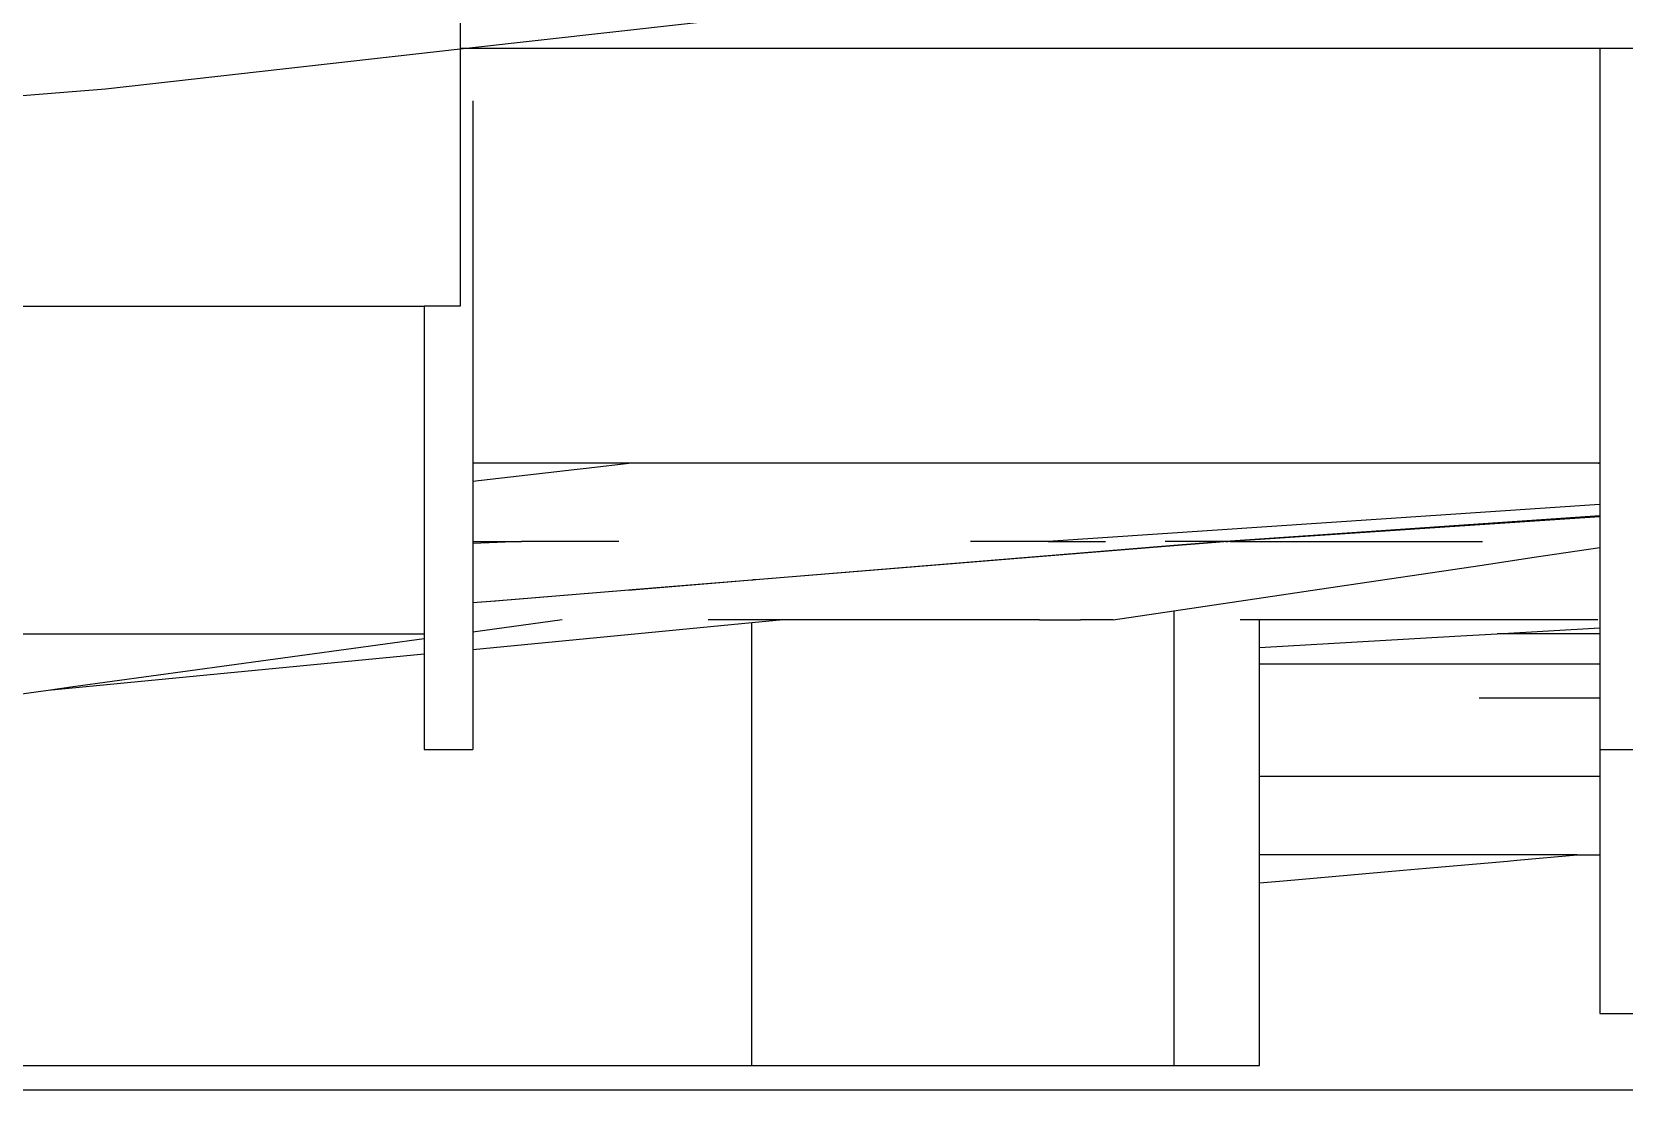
# Model space of a CAD drawing. Extents: x -101 to 101, y -14 to 18.
# Drawn here: x 3.28 to 23.59, y -7.52 to 5.98 of the extents above; entities that cross this region are included whole.
import ezdxf

# ---------------------------------------------------------------- set-up
doc = ezdxf.new("R2010")
doc.units = 0
doc.layers.get('0').update_dxf_attribs({"linetype": 'CONTINUOUS'})
doc.layers.add('SECTIONCUTEDGES', color=7, linetype='CONTINUOUS')

msp = doc.modelspace()

# ---------------------------------------------------------------- linework, layer by layer
for p, q in [((23.284, 5.771), (23.284, 0.478)), ((8.904, 5.098), (8.904, 4.953)), ((8.904, 4.953), (8.904, 4.749)), ((8.904, 4.749), (8.904, 4.479)), ((8.904, 4.479), (8.904, 4.08)), ((8.904, 4.08), (8.904, 3.646)), ((8.904, 3.646), (8.904, 3.566)), ((8.904, 3.566), (8.904, 3.479)), ((8.904, 3.479), (8.904, 3.379)), ((8.904, 3.379), (8.904, 3.269)), ((8.904, 3.269), (8.904, 3.22)), ((8.904, 3.22), (8.904, 3.006)), ((8.904, 3.006), (8.904, 2.914)), ((8.904, 2.914), (8.904, 0.478)), ((8.284, 2.479), (8.284, -1.699)), ((10.354, 0.478), (8.904, 0.478)), ((8.904, 0.478), (8.904, 0.318)), ((10.353, 0.411), (10.2, 0.393)), ((10.935, 0.478), (10.353, 0.411)), ((10.356, 0.478), (10.354, 0.478)), ((10.935, 0.478), (10.356, 0.478)), ((12.65, 0.478), (10.935, 0.478)), ((12.651, 0.478), (12.65, 0.478)), ((14.778, 0.478), (12.651, 0.478)), ((21.909, 0.478), (14.778, 0.478)), ((23.267, 0.478), (21.909, 0.478)), ((23.267, 0.478), (23.27, 0.478)), ((23.284, 0.478), (23.27, 0.478)), ((23.284, 0.478), (23.284, 0.331)), ((10.2, 0.393), (8.904, 0.243)), ((8.904, 0.318), (8.904, 0.298)), ((8.904, 0.298), (8.904, 0.243)), ((8.904, 0.243), (8.904, 0.028)), ((23.284, 0.331), (23.284, 0.233)), ((23.284, 0.233), (23.284, 0.207)), ((23.284, 0.207), (23.284, 0.147)), ((8.904, 0.028), (8.904, -0.24)), ((23.284, 0.147), (23.284, 0.117)), ((23.284, 0.117), (23.284, 0.074)), ((23.284, 0.074), (23.284, -0.02)), ((23.284, -0.052), (16.246, -0.521)), ((23.284, -0.195), (18.506, -0.521)), ((23.284, -0.196), (18.536, -0.521)), ((23.284, -0.02), (23.284, -0.052)), ((23.284, -0.052), (23.284, -0.056)), ((23.284, -0.056), (23.284, -0.063)), ((23.284, -0.063), (23.284, -0.095)), ((23.284, -0.095), (23.284, -0.128)), ((23.284, -0.128), (23.284, -0.169)), ((23.284, -0.169), (23.284, -0.182)), ((23.284, -0.182), (23.284, -0.185)), ((23.284, -0.185), (23.284, -0.195)), ((23.284, -0.195), (23.284, -0.196)), ((23.284, -0.196), (23.284, -0.205)), ((8.904, -0.24), (8.904, -0.378)), ((8.904, -0.378), (8.904, -0.45)), ((23.284, -0.205), (18.536, -0.521)), ((23.284, -0.207), (18.566, -0.521)), ((23.284, -0.205), (23.284, -0.207)), ((23.284, -0.207), (23.284, -0.394)), ((23.284, -0.394), (23.284, -0.398)), ((23.284, -0.398), (23.284, -0.521)), ((8.904, -0.45), (8.904, -0.474)), ((8.904, -0.474), (8.904, -0.499)), ((8.904, -0.499), (8.904, -0.501)), ((8.904, -0.501), (8.904, -0.513)), ((8.904, -0.513), (8.904, -0.521)), ((9.526, -0.521), (8.904, -0.546)), ((8.904, -0.521), (9.526, -0.521)), ((8.904, -0.521), (8.904, -0.546)), ((8.904, -0.546), (8.904, -0.592)), ((8.904, -0.592), (8.904, -0.695)), ((10.766, -0.521), (9.526, -0.521)), ((17.847, -0.577), (12.51, -1.012)), ((17.847, -0.575), (12.515, -1.01)), ((16.246, -0.521), (15.256, -0.521)), ((16.246, -0.521), (16.976, -0.521)), ((18.456, -0.521), (17.736, -0.521)), ((18.226, -0.544), (17.847, -0.575)), ((18.227, -0.546), (17.847, -0.577)), ((17.847, -0.575), (17.847, -0.577)), ((18.485, -0.523), (18.226, -0.544)), ((18.227, -0.546), (18.226, -0.544)), ((18.485, -0.525), (18.227, -0.546)), ((18.506, -0.521), (18.456, -0.521)), ((18.506, -0.521), (18.485, -0.523)), ((18.536, -0.521), (18.485, -0.525)), ((18.485, -0.523), (18.485, -0.525)), ((18.506, -0.521), (18.536, -0.521)), ((18.566, -0.521), (18.536, -0.521)), ((18.566, -0.521), (18.646, -0.521)), ((18.646, -0.521), (19.456, -0.521)), ((19.456, -0.521), (21.786, -0.521)), ((22.417, -0.727), (23.284, -0.599)), ((23.284, -0.521), (23.284, -0.556)), ((23.284, -0.556), (23.284, -0.599)), ((23.284, -0.599), (23.284, -0.963)), ((8.904, -0.695), (8.904, -0.799)), ((8.904, -0.799), (8.904, -0.887)), ((21.782, -0.822), (22.417, -0.727)), ((8.904, -0.887), (8.904, -0.966)), ((8.904, -0.966), (8.904, -1.039)), ((12.464, -1.015), (10.936, -1.139)), ((12.482, -1.013), (12.464, -1.015)), ((12.464, -1.016), (12.464, -1.015)), ((12.478, -1.015), (12.464, -1.016)), ((12.51, -1.012), (12.478, -1.015)), ((12.478, -1.015), (12.482, -1.013)), ((12.515, -1.01), (12.482, -1.013)), ((12.515, -1.01), (12.51, -1.012)), ((19.822, -1.113), (21.782, -0.822)), ((23.284, -0.963), (23.284, -1.018)), ((8.904, -1.039), (8.904, -1.228)), ((10.844, -1.147), (9.186, -1.282)), ((10.846, -1.148), (9.19, -1.283)), ((10.936, -1.139), (10.844, -1.147)), ((10.844, -1.147), (10.846, -1.148)), ((10.932, -1.141), (10.846, -1.148)), ((12.464, -1.016), (10.932, -1.141)), ((10.936, -1.139), (10.932, -1.141)), ((17.847, -1.406), (19.822, -1.113)), ((23.284, -1.018), (23.284, -1.183)), ((23.284, -1.183), (23.284, -1.296)), ((8.904, -1.228), (8.904, -1.275)), ((8.904, -1.275), (8.904, -1.291)), ((9.186, -1.282), (8.904, -1.305)), ((9.19, -1.283), (8.904, -1.306)), ((8.904, -1.291), (8.904, -1.305)), ((8.904, -1.305), (8.904, -1.306)), ((8.904, -1.306), (8.904, -1.306)), ((8.904, -1.306), (8.904, -1.521)), ((9.186, -1.282), (9.19, -1.283)), ((17.076, -1.521), (17.847, -1.406)), ((17.847, -1.406), (17.847, -7.205)), ((23.284, -1.296), (23.284, -1.51)), ((10.046, -1.521), (8.904, -1.678)), ((8.904, -1.521), (8.904, -1.678)), ((12.464, -1.56), (8.904, -1.902)), ((12.866, -1.521), (11.906, -1.521)), ((12.866, -1.521), (12.464, -1.56)), ((12.464, -7.205), (12.464, -1.56)), ((16.136, -1.521), (12.866, -1.521)), ((16.136, -1.521), (16.656, -1.521)), ((17.076, -1.521), (16.656, -1.521)), ((18.939, -1.521), (18.693, -1.521)), ((19.936, -1.521), (18.939, -1.521)), ((18.942, -1.798), (18.942, -1.523)), ((21.806, -1.521), (19.936, -1.521)), ((22.536, -1.521), (21.806, -1.521)), ((21.974, -1.7), (23.284, -1.624)), ((23.256, -1.521), (22.536, -1.521)), ((23.284, -1.51), (23.284, -1.521)), ((23.284, -1.521), (23.284, -1.562)), ((23.284, -1.562), (23.284, -1.624)), ((23.284, -1.624), (23.284, -1.7)), ((2.89, -1.699), (5.585, -1.699)), ((8.284, -1.763), (3.806, -2.378)), ((5.585, -1.699), (5.642, -1.699)), ((5.642, -1.699), (8.284, -1.699)), ((8.284, -1.699), (8.284, -1.763)), ((8.284, -1.763), (8.284, -1.904)), ((8.904, -1.678), (8.904, -1.839)), ((18.942, -1.874), (21.435, -1.731)), ((18.942, -1.828), (18.942, -1.798)), ((21.435, -1.731), (21.974, -1.7)), ((23.284, -1.7), (21.974, -1.7)), ((23.284, -1.7), (23.284, -2.086)), ((8.284, -1.961), (3.487, -2.422)), ((8.284, -1.904), (8.284, -1.961)), ((8.284, -1.961), (8.284, -3.175)), ((8.904, -1.839), (8.904, -1.902)), ((8.904, -1.902), (8.904, -3.175)), ((18.942, -1.874), (18.942, -1.828)), ((18.942, -2.086), (18.942, -1.874)), ((19.407, -2.086), (18.942, -2.086)), ((18.942, -2.443), (18.942, -2.086)), ((20.877, -2.086), (19.407, -2.086)), ((21.435, -2.086), (20.877, -2.086)), ((21.764, -2.086), (21.435, -2.086)), ((23.284, -2.086), (21.764, -2.086)), ((23.284, -2.086), (23.284, -2.521)), ((3.487, -2.422), (2.766, -2.521)), ((3.806, -2.378), (3.487, -2.422)), ((18.942, -2.521), (18.942, -2.443)), ((18.942, -3.464), (18.942, -2.521)), ((23.284, -2.521), (21.746, -2.521)), ((23.284, -2.521), (23.284, -3.175)), ((8.284, -3.175), (8.904, -3.175)), ((23.284, -3.175), (23.904, -3.175)), ((23.284, -3.175), (23.284, -3.214)), ((23.284, -3.214), (23.284, -3.521)), ((18.942, -3.521), (18.942, -3.464)), ((19.086, -3.521), (18.942, -3.521)), ((18.942, -3.793), (18.942, -3.521)), ((21.556, -3.521), (19.086, -3.521)), ((23.284, -3.521), (21.556, -3.521)), ((23.284, -3.521), (23.284, -3.532)), ((23.284, -3.532), (23.284, -4.521)), ((18.942, -4.144), (18.942, -3.793)), ((18.942, -4.521), (18.942, -4.144)), ((19.466, -4.521), (18.942, -4.521)), ((18.942, -4.877), (18.942, -4.521)), ((21.256, -4.521), (19.466, -4.521)), ((21.067, -4.69), (22.104, -4.599)), ((22.996, -4.521), (21.256, -4.521)), ((22.104, -4.599), (22.224, -4.589)), ((22.224, -4.589), (22.996, -4.521)), ((22.996, -4.521), (23.284, -4.521)), ((23.284, -4.521), (23.284, -4.678)), ((18.942, -4.877), (19.247, -4.85)), ((19.247, -4.85), (20.299, -4.758)), ((20.299, -4.758), (20.773, -4.716)), ((20.773, -4.716), (21.067, -4.69)), ((23.284, -4.678), (23.284, -4.862)), ((23.284, -4.862), (23.284, -5.624)), ((18.942, -5.138), (18.942, -4.877)), ((18.942, -5.345), (18.942, -5.138)), ((18.942, -5.375), (18.942, -5.345)), ((18.942, -5.521), (18.942, -5.375)), ((18.942, -6.136), (18.942, -5.521)), ((23.284, -5.624), (23.284, -6.134)), ((18.942, -6.521), (18.942, -6.136)), ((23.284, -6.134), (23.284, -6.521)), ((18.942, -7.205), (18.942, -6.521)), ((23.284, -6.521), (23.284, -6.545)), ((23.284, -6.545), (23.904, -6.545)), ((3.145, -7.205), (3.528, -7.205)), ((3.528, -7.205), (4.027, -7.205)), ((4.027, -7.205), (4.807, -7.205)), ((4.807, -7.205), (5.243, -7.205)), ((5.243, -7.205), (6.146, -7.205)), ((6.146, -7.205), (6.737, -7.205)), ((6.737, -7.205), (7.483, -7.205)), ((7.483, -7.205), (7.995, -7.205)), ((7.995, -7.205), (9.192, -7.205)), ((9.192, -7.205), (10.176, -7.205)), ((10.176, -7.205), (10.748, -7.205)), ((10.748, -7.205), (11.651, -7.205)), ((11.651, -7.205), (11.901, -7.205)), ((11.901, -7.205), (12.464, -7.205)), ((12.464, -7.205), (12.852, -7.205)), ((12.852, -7.205), (13.169, -7.205)), ((13.169, -7.205), (13.228, -7.205)), ((13.228, -7.205), (14.178, -7.205)), ((14.178, -7.205), (14.447, -7.205)), ((14.447, -7.205), (15.076, -7.205)), ((15.076, -7.205), (15.519, -7.205)), ((15.519, -7.205), (17.051, -7.205)), ((17.051, -7.205), (17.487, -7.205)), ((17.487, -7.205), (17.847, -7.205)), ((17.847, -7.205), (18.643, -7.205)), ((18.643, -7.205), (18.942, -7.205)), ((4.216, -7.521), (3.076, -7.521)), ((5.536, -7.521), (4.216, -7.521)), ((6.626, -7.521), (5.536, -7.521)), ((8.376, -7.521), (6.626, -7.521)), ((9.816, -7.521), (8.376, -7.521)), ((11.136, -7.521), (9.816, -7.521)), ((12.526, -7.521), (11.136, -7.521)), ((13.916, -7.521), (12.526, -7.521)), ((14.836, -7.521), (13.916, -7.521)), ((17.076, -7.521), (14.836, -7.521)), ((18.766, -7.521), (17.076, -7.521)), ((19.906, -7.521), (18.766, -7.521)), ((21.356, -7.521), (19.906, -7.521)), ((22.696, -7.521), (21.356, -7.521)), ((23.836, -7.521), (22.696, -7.521))]:
    msp.add_line(p, q)
at = {"layer": 'SECTIONCUTEDGES'}
for p, q in [((8.742, 6.564), (8.742, 5.771)), ((8.825, 5.771), (12.558, 6.188)), ((4.217, 5.254), (8.742, 5.761)), ((8.742, 5.761), (8.825, 5.771)), ((8.742, 5.771), (8.825, 5.771)), ((8.742, 5.771), (8.742, 5.761)), ((8.742, 5.761), (8.742, 5.479)), ((8.825, 5.771), (11.849, 5.771)), ((11.849, 5.771), (13.244, 5.771)), ((13.244, 5.771), (13.803, 5.771)), ((13.803, 5.771), (13.862, 5.771)), ((13.862, 5.771), (15.357, 5.771)), ((15.357, 5.771), (15.739, 5.771)), ((15.739, 5.771), (16.164, 5.771)), ((16.164, 5.771), (16.581, 5.771)), ((16.581, 5.771), (17.515, 5.771)), ((17.515, 5.771), (18.655, 5.771)), ((18.655, 5.771), (20.583, 5.771)), ((20.583, 5.771), (21.124, 5.771)), ((21.124, 5.771), (23.284, 5.771)), ((23.284, 5.771), (23.742, 5.771)), ((8.742, 5.479), (8.742, 5.304)), ((8.742, 5.304), (8.742, 5.079)), ((1.609, 5.041), (4.217, 5.254)), ((8.742, 5.079), (8.742, 2.479)), ((-6.258, 2.479), (8.284, 2.479)), ((8.742, 2.479), (8.284, 2.479))]:
    msp.add_line(p, q, dxfattribs=at)

doc.saveas('drawing.dxf')
